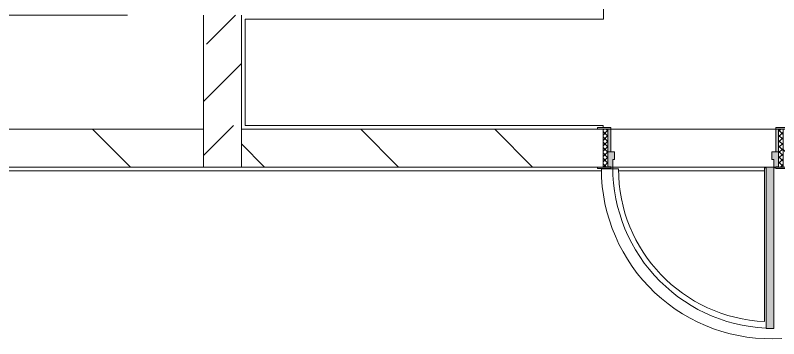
# Model space of a CAD drawing. Header units: millimetres. Extents: x 54725 to 263872, y -8553 to 29614.
# Drawn here: x 202429 to 206456, y 9996 to 11700 of the extents above; entities that cross this region are included whole.
import ezdxf

# ---------------------------------------------------------------- set-up
doc = ezdxf.new("R2010")
doc.units = ezdxf.units.MM
for name, color, linetype, lineweight, true_color in [('A-DOOR-3', 7, 'Continuous', 5, 0xaaaaaa), ('A-DOOR-4', 7, 'Continuous', 5, 0xe2e2e2), ('A-DOOR-FRAM-2', 7, 'Continuous', 5, 0xe2e2e2), ('A-DOOR-FRAM-3', 7, 'Continuous', 5, 0xaaaaaa), ('A-FLOR-1', 7, 'Continuous', 5, 0xaaaaaa)]:
    doc.layers.add(name, color=color, linetype=linetype, lineweight=lineweight, true_color=true_color)
doc.layers.add('A-WALL', color=7, linetype='Continuous', lineweight=9)
doc.layers.add('I-WALL-3', color=7, linetype='Continuous', lineweight=5)

# ---------------------------------------------------------------- blocks, each defined once
blk = doc.blocks.new('110_Дверь_СКБ_1Ст_Внутренняя1 - Д-17д _Д-9_ 950x2100h_ПУИ_ С_У персонала-24300662-Общий план 1 этажа с размещением фрагментов 1_10-1_12')
at = {"layer": 'A-DOOR-3'}
h = blk.add_hatch(dxfattribs=at)
h.set_pattern_fill('FP_17', color=256, style=0, pattern_type=2)
h.set_pattern_definition([(135, (1826.41, 164.685), (-14.14214, -14.14214), []), (225, (1826.41, 164.685), (14.14214, -14.14214), [])])
h.paths.add_polyline_path([(462.5, 100), (462.5, -100), (487.5, -100), (487.5, 100)])
at = {"layer": 'A-DOOR-4'}
h = blk.add_hatch(color=256, dxfattribs=at)
h.paths.add_polyline_path([(462.5, 100), (437.5, 100), (437.5, 60), (427.5, 60), (427.5, 20), (462.5, 20)])
h.paths.add_polyline_path([(-422.5, 100), (-437.5, 100), (-437.5, 20), (-402.5, 20), (-402.5, 60), (-412.5, 60), (-412.5, 100)])
at = {"layer": 'A-DOOR-FRAM-2'}
for points in [[(-372.5, 950), (-412.5, 950), (-412.5, 100), (-372.5, 104.4), (-372.5, 922.1)], [(-436.7, 108), (-492.5, 108), (-492.5, 100), (-422.5, 104.4), (-422.5, 108)], [(490.9, 108), (447.5, 106.8), (447.5, 100), (517.5, 100), (517.5, 108), (497, 108)], [(-437.5, 20), (-437.5, -100), (-422.5, -100), (-422.5, 20)], [(462.5, 20), (447.5, 20), (447.5, -100), (462.5, -100)], [(-460.2, -100), (-492.5, -100), (-492.5, -108), (-422.5, -108), (-422.5, -100), (-437.5, -100)], [(462.5, -100), (447.5, -100), (447.5, -108), (517.5, -108), (517.5, -100), (487.5, -100)]]:
    blk.add_hatch(color=256, dxfattribs=at).paths.add_polyline_path(points)
at = {"layer": 'A-DOOR-FRAM-3'}
h = blk.add_hatch(dxfattribs=at)
h.set_pattern_fill('FP_18', color=256, style=0, pattern_type=2)
h.set_pattern_definition([(45, (-296.384, 164.685), (-14.1421, 14.1421), []), (135, (-296.384, 164.685), (-14.1421, -14.1421), [])])
h.paths.add_polyline_path([(-437.5, 100), (-462.5, 100), (-460.2, -100), (-437.5, -100)])
at = {"layer": 'A-DOOR-3'}
for p, q in [((-412.5, 950), (-412.5, 100)), ((-372.5, 950), (-412.5, 950)), ((-372.5, 100), (-372.5, 950)), ((-412.5, 100), (-372.5, 100))]:
    blk.add_line(p, q, dxfattribs=at)
blk.add_arc((-412.5, 100), 850, 360, 90, dxfattribs=at)
at = {"layer": 'A-DOOR-FRAM-3'}
for p, q in [((-422.5, 108), (-492.5, 108)), ((-492.5, 108), (-492.5, 100)), ((-492.5, 100), (-422.5, 100)), ((-437.5, 100), (-462.5, 100)), ((-462.5, 100), (-462.5, -100)), ((-412.5, 100), (-437.5, 100)), ((-437.5, 100), (-437.5, 20)), ((-437.5, -100), (-437.5, 100)), ((-422.5, 100), (-437.5, 100)), ((-437.5, 100), (-437.5, 99)), ((-437.5, 99), (-422.5, 99)), ((-422.5, 100), (-422.5, 108)), ((-422.5, 99), (-422.5, 100)), ((-412.5, 60), (-412.5, 100)), ((437.5, 100), (437.5, 60)), ((462.5, 100), (437.5, 100)), ((517.5, 108), (447.5, 108)), ((447.5, 108), (447.5, 100)), ((462.5, 100), (447.5, 100)), ((447.5, 100), (447.5, 99)), ((447.5, 100), (517.5, 100)), ((447.5, 99), (462.5, 99)), ((462.5, 20), (462.5, 100)), ((487.5, 100), (462.5, 100)), ((462.5, 100), (462.5, -100)), ((462.5, 99), (462.5, 100)), ((487.5, -100), (487.5, 100)), ((517.5, 100), (517.5, 108)), ((-402.5, 60), (-412.5, 60)), ((-402.5, 20), (-402.5, 60)), ((437.5, 60), (427.5, 60)), ((427.5, 60), (427.5, 20)), ((-437.5, 20), (-402.5, 20)), ((-422.5, 20), (-437.5, 20)), ((-437.5, 20), (-437.5, -100)), ((-422.5, -100), (-422.5, 20)), ((427.5, 20), (462.5, 20)), ((462.5, 20), (447.5, 20)), ((447.5, 20), (447.5, -100)), ((462.5, -100), (462.5, 20)), ((-422.5, -100), (-492.5, -100)), ((-492.5, -100), (-492.5, -108)), ((-492.5, -108), (-422.5, -108)), ((-462.5, -100), (-437.5, -100)), ((-437.5, -100), (-422.5, -100)), ((-422.5, -108), (-422.5, -100)), ((447.5, -100), (462.5, -100)), ((517.5, -100), (447.5, -100)), ((447.5, -100), (447.5, -108)), ((447.5, -108), (517.5, -108)), ((462.5, -100), (487.5, -100)), ((517.5, -108), (517.5, -100))]:
    blk.add_line(p, q, dxfattribs=at)

msp = doc.modelspace()

# ---------------------------------------------------------------- hatches: boundary and pattern name
at = {"layer": 'I-WALL-3'}
h = msp.add_hatch(dxfattribs=at)
h.set_pattern_fill('FP_61', color=256, style=0, pattern_type=2)
h.set_pattern_definition([(45, (136861.56, 0), (-285.1231, 285.1231), []), (45, (137146.7, 0), (-285.1231, 285.1231), [504.031, -100.806, 16.764, -84.042])])
h.paths.add_polyline_path([(203421.6, 10900), (203621.6, 10900), (203621.6, 11700), (203421.6, 11700), (203421.6, 11100)])
h = msp.add_hatch(dxfattribs=at)
h.set_pattern_fill('FP_83', color=256, style=0, pattern_type=2)
h.set_pattern_definition([(135, (136861.56, 0), (-353.5534, -353.5534), [])])
h.paths.add_polyline_path([(209791.4, 10900), (210401.6, 10900), (210401.6, 11100), (209791.4, 11100)])
h.paths.add_polyline_path([(204496.6, 10900), (205530.4, 10900), (205530.4, 11100), (203621.6, 11100), (203621.6, 10900), (203744.6, 10900)])
h.paths.add_polyline_path([(200947.2, 10900), (203421.6, 10900), (203421.6, 11100), (199021.6, 11100), (199021.6, 10900)])
h.paths.add_polyline_path([(208841.4, 10900), (208841.4, 11100), (206480.4, 11100), (206480.4, 10900), (208811.4, 10900)])

# ---------------------------------------------------------------- linework, layer by layer
at = {"layer": 'A-FLOR-1'}
for p, q in [((205531.6, 13380), (205531.6, 11680)), ((205531.6, 11680), (203641.6, 11680)), ((203641.6, 11680), (203641.6, 11120)), ((203641.6, 11120), (205530.4, 11120)), ((205530.4, 11120), (205530.4, 11108)), ((205521.5, 10880), (198801.6, 10880)), ((205610.9, 10890.5), (205520.9, 10890.5)), ((206381.9, 10880), (205611.5, 10880)), ((206390.4, 10895.6), (206381.9, 10895.6)), ((206381.9, 10895.6), (206381.9, 10086.3)), ((206440.4, 10895.6), (206430.4, 10895.6))]:
    msp.add_line(p, q, dxfattribs=at)
for radius, end in [(895, 273.5859), (805, 267.5769)]:
    msp.add_arc((206415.9, 10890.5), radius, 180, end, dxfattribs=at)
at = {"layer": 'A-WALL'}
for p, q in [((203421.6, 11100), (203421.6, 10900)), ((203621.6, 11100), (203621.6, 10900))]:
    msp.add_line(p, q, dxfattribs=at)
at = {"layer": 'I-WALL-3'}
for p, q in [((201321.6, 11700), (203021.6, 11700)), ((203421.6, 11700), (203421.6, 11100)), ((203621.6, 11100), (203621.6, 11700)), ((203421.6, 11100), (201321.6, 11100)), ((205500.4, 11100), (203621.6, 11100)), ((205570.4, 11100), (206440.4, 11100)), ((198821.6, 10900), (205500.4, 10900)), ((206390.4, 10900), (205580.4, 10900))]:
    msp.add_line(p, q, dxfattribs=at)

# ---------------------------------------------------------------- block references
at = {"layer": 'A-DOOR-3', "rotation": 180}
msp.add_blockref('110_Дверь_СКБ_1Ст_Внутренняя1 - Д-17д _Д-9_ 950x2100h_ПУИ_ С_У персонала-24300662-Общий план 1 этажа с размещением фрагментов 1_10-1_12', (206017.9, 11000), dxfattribs=at)

doc.saveas('drawing.dxf')
